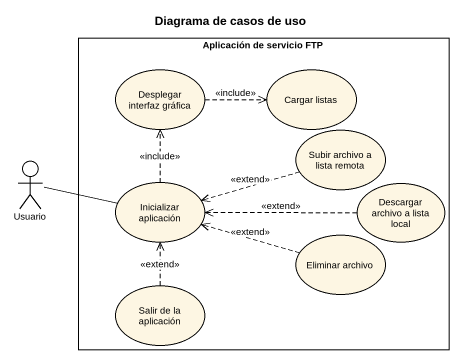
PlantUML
@startuml
title Diagrama de casos de uso
rectangle "Aplicación de servicio FTP" as Aplicación_de_servicio_FTP {
  usecase "Desplegar interfaz gráfica" as Desplegar_interfaz_gráfica
  usecase "Cargar listas" as Cargar_listas
  usecase "Subir archivo a lista remota" as Subir_archivo_a_lista_remota
  usecase "Inicializar aplicación" as Inicializar_aplicación
  usecase "Descargar archivo a lista local" as Descargar_archivo_a_lista
  usecase "Eliminar archivo" as Eliminar_archivo
  usecase "Salir de la aplicación" as Salir_de_la_aplicación
}
actor Usuario
Desplegar_interfaz_gráfica .right.> Cargar_listas : <<include>>
Subir_archivo_a_lista_remota .left.> Inicializar_aplicación : <<extend>>
Usuario -right- Inicializar_aplicación
Inicializar_aplicación .up.> Desplegar_interfaz_gráfica : <<include>>
Descargar_archivo_a_lista .left.> Inicializar_aplicación : <<extend>>
Eliminar_archivo .left.> Inicializar_aplicación : <<extend>>
Salir_de_la_aplicación .up.> Inicializar_aplicación : <<extend>>
@enduml
